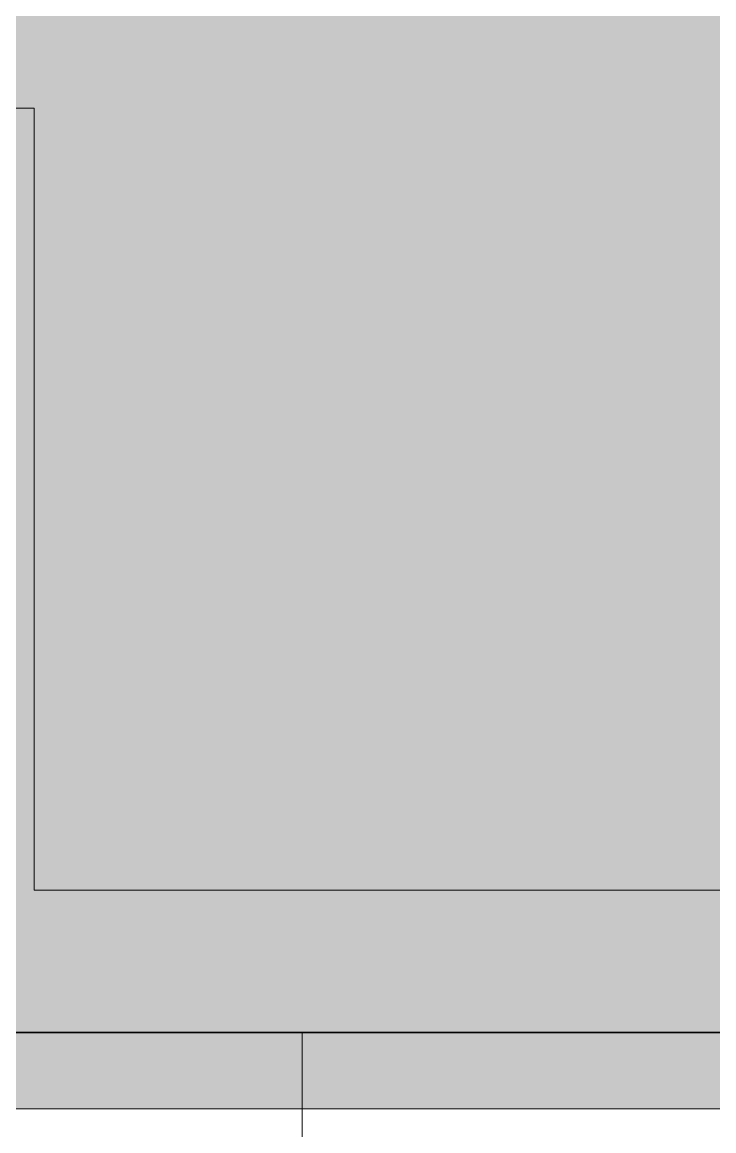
# Model space of a CAD drawing. Header units: metres. Extents: x -3 to 171, y -23 to 41.
# Drawn here: x 15.529 to 16.161, y -15.09 to -14.076 of the extents above; entities that cross this region are included whole.
import ezdxf

# ---------------------------------------------------------------- set-up
doc = ezdxf.new("R2010")
doc.units = ezdxf.units.M
doc.header["$MEASUREMENT"] = 0
doc.linetypes.add('Achse', pattern=[0.004, 0.002, -0.001, 0, -0.001])
doc.linetypes.add('Baufluchtlinie', pattern=[0.013, 0.008, -0.005])
for name, color, linetype in [('5._2.DG PP STG1_1_000 Achsraster', 7, 'Continuous'), ('5._2.DG PP STG1_1_210 Decke', 7, 'Continuous'), ('5._2.DG PP STG1_1_310 Dachkonstruktion massiv', 7, 'Continuous'), ('5._2.DG PP STG1_1_330 Dachaufbau', 7, 'Continuous'), ('5._2.DG PP STG1_1_Neubau_840 Baulinien', 7, 'Continuous')]:
    doc.layers.add(name, color=color, linetype=linetype)

msp = doc.modelspace()

# ---------------------------------------------------------------- hatches: boundary and pattern name
at = {"layer": '5._2.DG PP STG1_1_330 Dachaufbau', "linetype": 'Continuous', "lineweight": 0, "true_color": 0x000000}
msp.add_hatch(color=18, dxfattribs=at).paths.add_polyline_path([(18.4999, -12.93), (18.4999, -13.585), (12.55, -13.585), (12.55, -15.07), (13.745, -15.07), (13.745, -14.228), (15.495, -14.228), (15.495, -15.07), (16.21, -15.07), (16.21, -14.228), (17.96, -14.228), (17.96, -15.07), (18.9348, -15.07), (18.9419, -12.93)])

# ---------------------------------------------------------------- linework, layer by layer
at = {"layer": '5._2.DG PP STG1_1_000 Achsraster', "color": 5, "linetype": 'Achse', "lineweight": 0, "ltscale": 1000}
msp.add_line((-1.5, -15), (21, -15), dxfattribs=at)
at = {"layer": '5._2.DG PP STG1_1_210 Decke', "color": 8, "linetype": 'Continuous', "lineweight": 13, "ltscale": 1000, "flags": 128}
msp.add_lwpolyline([(3.2, -15), (3.2, -17.5), (15.785, -17.5), (15.785, -15)], dxfattribs=at)
at = {"layer": '5._2.DG PP STG1_1_310 Dachkonstruktion massiv', "color": 7, "linetype": 'Continuous', "lineweight": 18, "ltscale": 1000, "flags": 128}
for points in [[(15.54, -14.1544), (13.79, -14.1544)], [(15.54, -14.87), (15.54, -14.1544)], [(16.21, -14.87), (15.54, -14.87)]]:
    msp.add_lwpolyline(points, dxfattribs=at)
at = {"layer": '5._2.DG PP STG1_1_330 Dachaufbau', "color": 7, "linetype": 'Continuous', "lineweight": 18, "ltscale": 1000, "flags": 128}
msp.add_lwpolyline([(16.21, -15.07), (15.495, -15.07)], dxfattribs=at)
at = {"layer": '5._2.DG PP STG1_1_Neubau_840 Baulinien', "color": 1, "linetype": 'Baufluchtlinie', "lineweight": 25, "ltscale": 1000, "true_color": 0xfb0106, "flags": 128}
msp.add_lwpolyline([(-3.0225, -14.9829), (0, -15), (18.9876, -15.0005), (22.9775, -15.0038)], dxfattribs=at)

doc.saveas('drawing.dxf')
